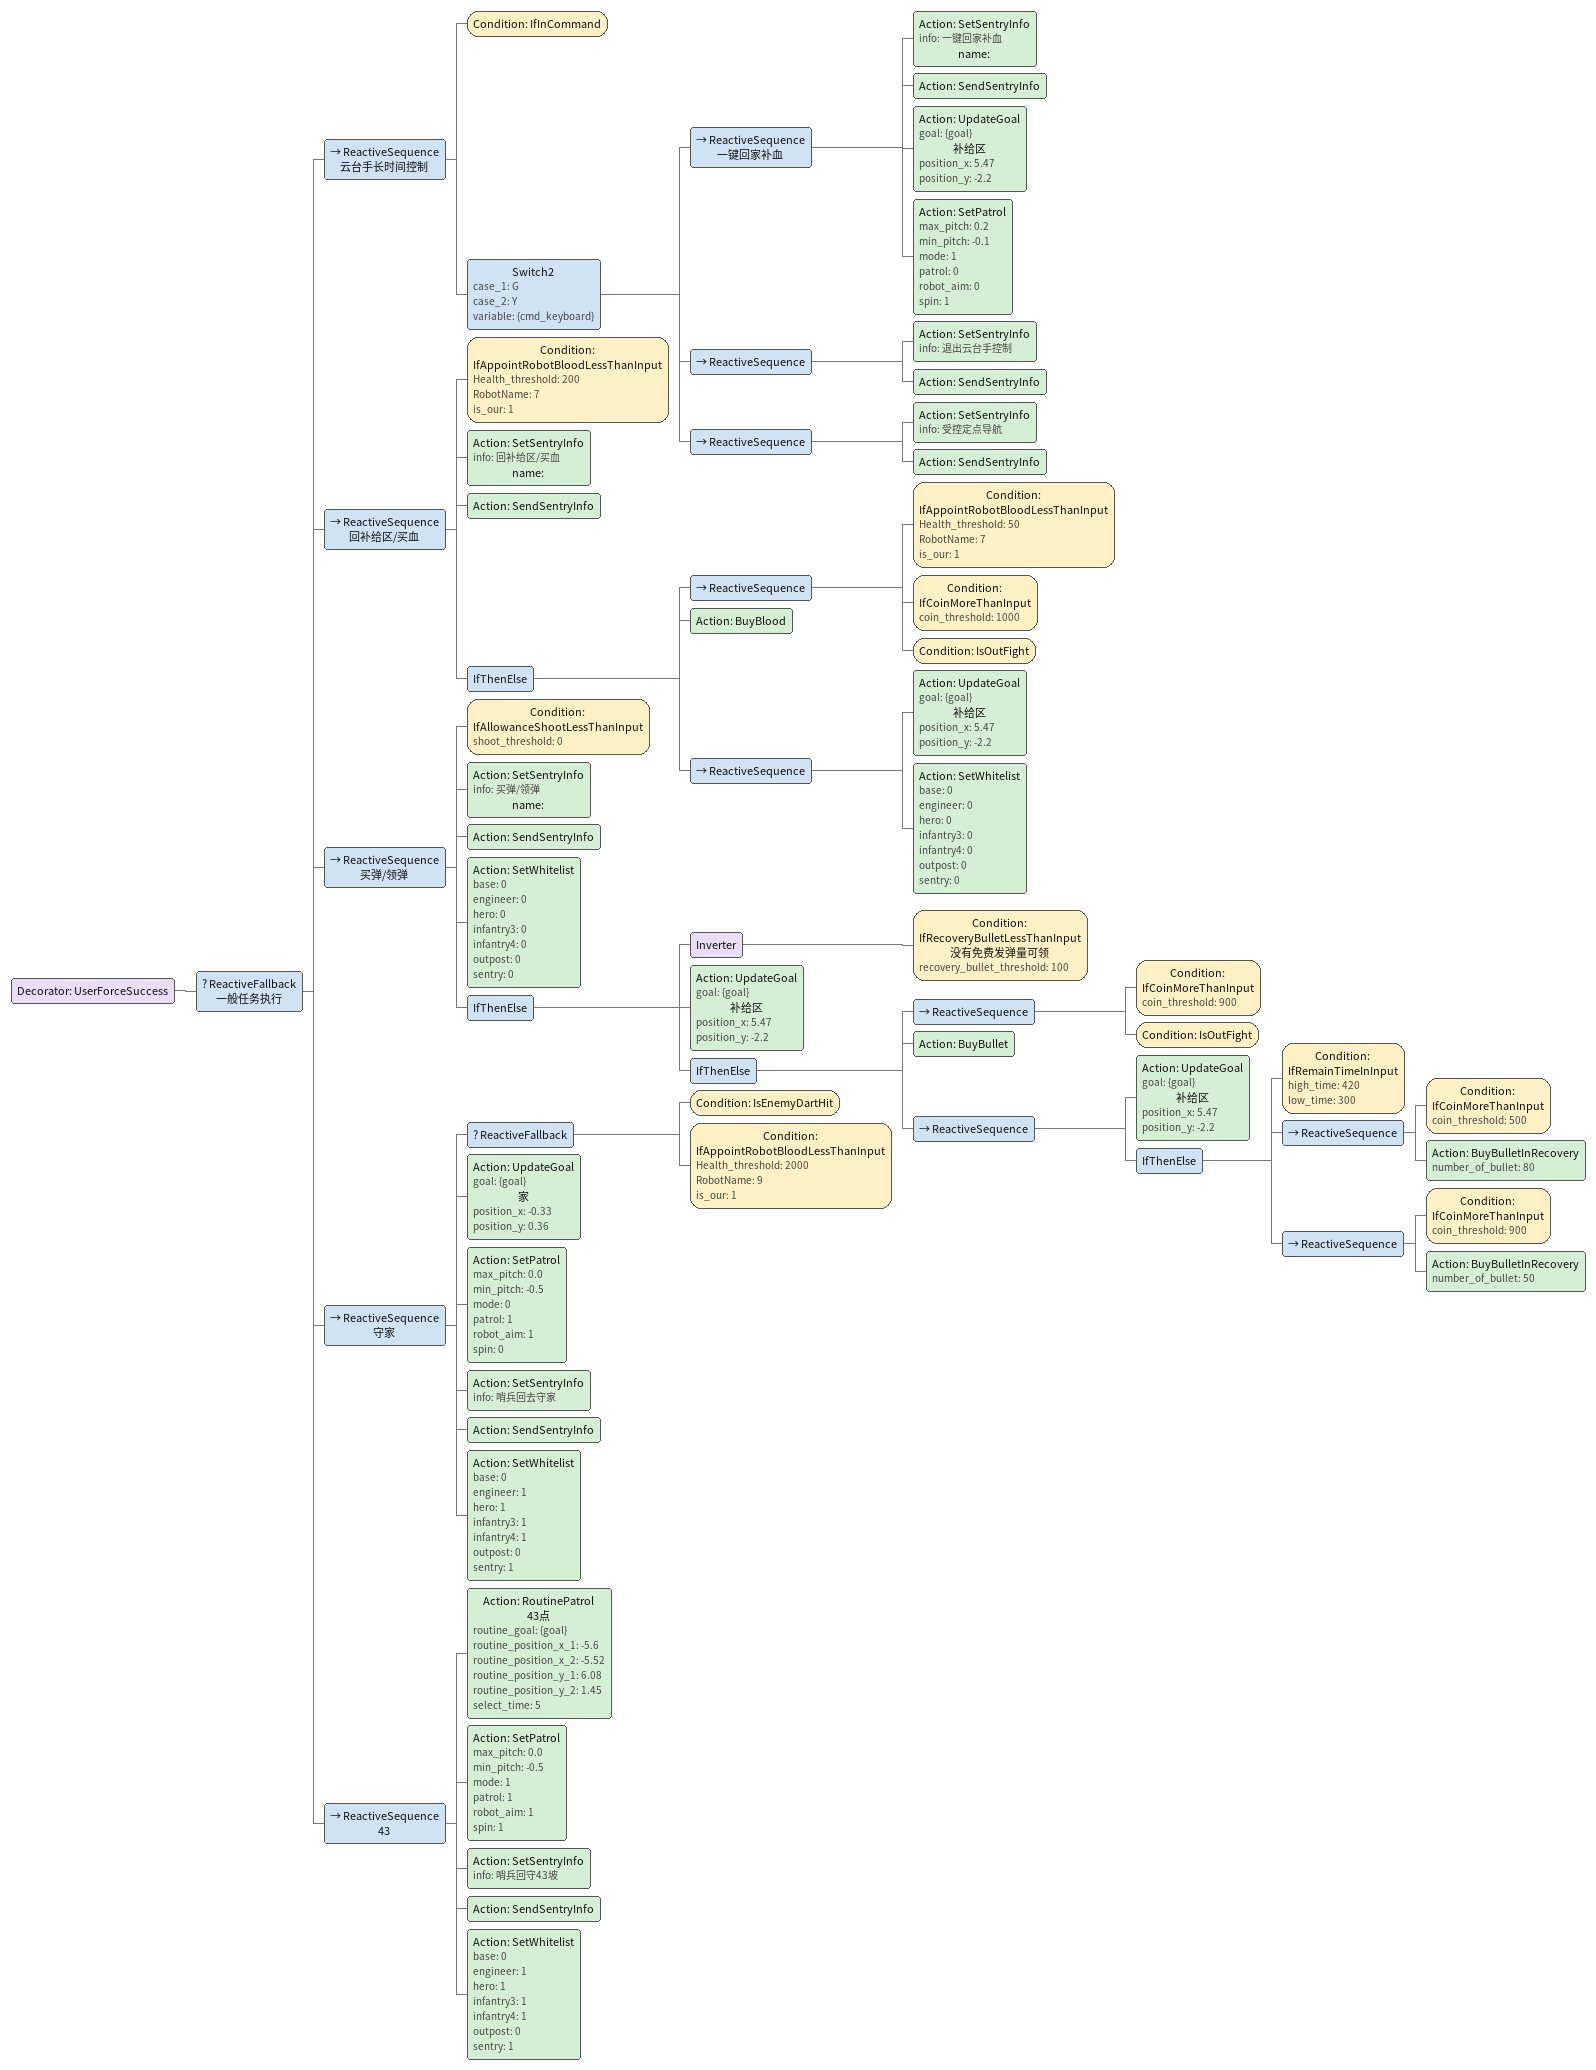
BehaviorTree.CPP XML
<Decorator ID="UserForceSuccess">
    <ReactiveFallback name="一般任务执行">
        <ReactiveSequence name="云台手长时间控制">
            <Condition ID="IfInCommand"/>
            <Switch2 case_1="G" case_2="Y" variable="{cmd_keyboard}">
                <ReactiveSequence name="一键回家补血">
                    <Action ID="SetSentryInfo" info="一键回家补血" name=""/>
                    <Action ID="SendSentryInfo"/>
                    <Action ID="UpdateGoal" goal="{goal}" name="补给区" position_x="5.47" position_y="-2.2"/>
                    <Action ID="SetPatrol" max_pitch="0.2" min_pitch="-0.1" mode="1" patrol="0" robot_aim="0" spin="1"/>
                </ReactiveSequence>
                <ReactiveSequence>
                    <Action ID="SetSentryInfo" info="退出云台手控制"/>
                    <Action ID="SendSentryInfo"/>
                </ReactiveSequence>
                <ReactiveSequence>
                    <Action ID="SetSentryInfo" info="受控定点导航"/>
                    <Action ID="SendSentryInfo"/>
                </ReactiveSequence>
            </Switch2>
        </ReactiveSequence>
        <ReactiveSequence name="回补给区/买血">
            <Condition Health_threshold="200" ID="IfAppointRobotBloodLessThanInput" RobotName="7" is_our="1"/>
            <Action ID="SetSentryInfo" info="回补给区/买血" name=""/>
            <Action ID="SendSentryInfo"/>
            <IfThenElse>
                <ReactiveSequence>
                    <Condition Health_threshold="50" ID="IfAppointRobotBloodLessThanInput" RobotName="7" is_our="1"/>
                    <Condition ID="IfCoinMoreThanInput" coin_threshold="1000"/>
                    <Condition ID="IsOutFight"/>
                </ReactiveSequence>
                <Action ID="BuyBlood"/>
                <ReactiveSequence>
                    <Action ID="UpdateGoal" goal="{goal}" name="补给区" position_x="5.47" position_y="-2.2"/>
                    <Action ID="SetWhitelist" base="0" engineer="0" hero="0" infantry3="0" infantry4="0" outpost="0" sentry="0"/>
                </ReactiveSequence>
            </IfThenElse>
        </ReactiveSequence>
        <ReactiveSequence name="买弹/领弹">
            <Condition ID="IfAllowanceShootLessThanInput" shoot_threshold="0"/>
            <Action ID="SetSentryInfo" info="买弹/领弹" name=""/>
            <Action ID="SendSentryInfo"/>
            <Action ID="SetWhitelist" base="0" engineer="0" hero="0" infantry3="0" infantry4="0" outpost="0" sentry="0"/>
            <IfThenElse>
                <Inverter>
                    <Condition ID="IfRecoveryBulletLessThanInput" name="没有免费发弹量可领" recovery_bullet_threshold="100"/>
                </Inverter>
                <Action ID="UpdateGoal" goal="{goal}" name="补给区" position_x="5.47" position_y="-2.2"/>
                <IfThenElse>
                    <ReactiveSequence>
                        <Condition ID="IfCoinMoreThanInput" coin_threshold="900"/>
                        <Condition ID="IsOutFight"/>
                    </ReactiveSequence>
                    <Action ID="BuyBullet"/>
                    <ReactiveSequence>
                        <Action ID="UpdateGoal" goal="{goal}" name="补给区" position_x="5.47" position_y="-2.2"/>
                        <IfThenElse>
                            <Condition ID="IfRemainTimeInInput" high_time="420" low_time="300"/>
                            <ReactiveSequence>
                                <Condition ID="IfCoinMoreThanInput" coin_threshold="500"/>
                                <Action ID="BuyBulletInRecovery" number_of_bullet="80"/>
                            </ReactiveSequence>
                            <ReactiveSequence>
                                <Condition ID="IfCoinMoreThanInput" coin_threshold="900"/>
                                <Action ID="BuyBulletInRecovery" number_of_bullet="50"/>
                            </ReactiveSequence>
                        </IfThenElse>
                    </ReactiveSequence>
                </IfThenElse>
            </IfThenElse>
        </ReactiveSequence>
        <ReactiveSequence name="守家">
            <ReactiveFallback>
                <Condition ID="IsEnemyDartHit"/>
                <Condition Health_threshold="2000" ID="IfAppointRobotBloodLessThanInput" RobotName="9" is_our="1"/>
            </ReactiveFallback>
            <Action ID="UpdateGoal" goal="{goal}" name="家" position_x="-0.33" position_y="0.36"/>
            <Action ID="SetPatrol" max_pitch="0.0" min_pitch="-0.5" mode="0" patrol="1" robot_aim="1" spin="0"/>
            <Action ID="SetSentryInfo" info="哨兵回去守家"/>
            <Action ID="SendSentryInfo"/>
            <Action ID="SetWhitelist" base="0" engineer="1" hero="1" infantry3="1" infantry4="1" outpost="0" sentry="1"/>
        </ReactiveSequence>
        <ReactiveSequence name="43">
            <Action ID="RoutinePatrol" name="43点" routine_goal="{goal}" routine_position_x_1="-5.6" routine_position_x_2="-5.52" routine_position_y_1="6.08" routine_position_y_2="1.45" select_time="5"/>
            <Action ID="SetPatrol" max_pitch="0.0" min_pitch="-0.5" mode="1" patrol="1" robot_aim="1" spin="1"/>
            <Action ID="SetSentryInfo" info="哨兵回守43坡"/>
            <Action ID="SendSentryInfo"/>
            <Action ID="SetWhitelist" base="0" engineer="1" hero="1" infantry3="1" infantry4="1" outpost="0" sentry="1"/>
        </ReactiveSequence>
    </ReactiveFallback>
</Decorator>
